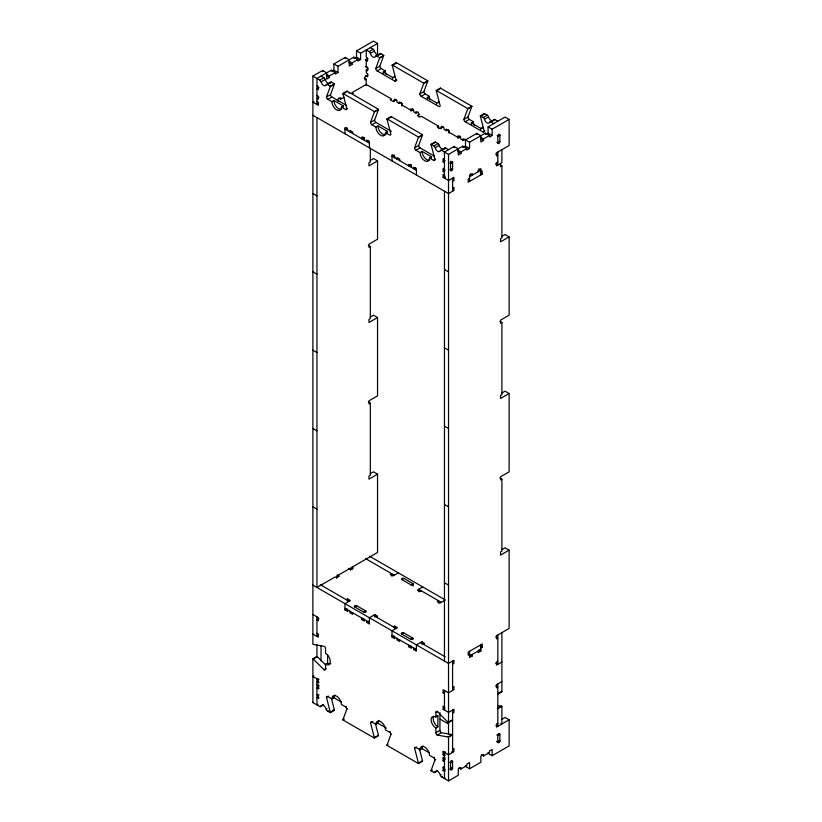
<?xml version="1.0" encoding="UTF-8"?>
<svg xmlns="http://www.w3.org/2000/svg" width="822" height="822" viewBox="0 0 822 822"><rect width="100%" height="100%" fill="white"/><g stroke="black" fill="none" stroke-linecap="round" stroke-linejoin="round"><path stroke-width="1.23" d="M331.903 101.671L333.938 100.5L343.432 105.987L341.397 107.158A6.71 3.874 60 0 1 336.65 109.901A6.71 3.874 60 0 1 331.903 101.671L327.824 99.328A1.921 1.11 60 0 1 326.468 96.975L330.29 86.577A1.921 1.11 60 0 0 330.352 86.166L334.42 83.813L331.554 82.159A1.921 1.11 60 0 0 330.28 82.467A3.833 2.219 60 0 1 327.721 83.084A3.833 2.219 60 0 1 325.163 79.518A1.921 1.11 60 0 0 323.889 77.73L321.022 76.076M326.468 96.975L330.536 94.622L334.359 84.224A1.921 1.11 60 0 0 334.42 83.813M396.779 79.878L394.745 81.049L377.113 70.877A1.921 1.11 60 0 1 375.757 68.524L379.579 58.126A1.921 1.11 60 0 0 379.63 57.704L383.699 55.362L380.843 53.707A1.921 1.11 60 0 0 379.558 54.016A3.833 2.219 60 0 1 377 54.622A3.833 2.219 60 0 1 374.452 51.056A1.921 1.11 60 0 0 373.167 49.279L370.311 47.625M375.757 68.524L379.826 66.171L383.648 55.773A1.921 1.11 60 0 0 383.699 55.362M375.962 127.112L377.997 125.941L387.491 131.417L385.456 132.599A6.71 3.874 60 0 1 380.709 135.332A6.71 3.874 60 0 1 375.962 127.112L371.893 124.759A1.921 1.11 60 0 1 370.537 122.416L374.349 112.018A1.921 1.11 60 0 0 374.411 111.597L378.48 109.254L347.007 91.088L342.938 93.431A1.921 1.11 60 0 0 343 93.914L346.822 108.72A1.921 1.11 60 0 1 345.466 109.511L341.397 107.158M370.537 122.416L374.606 120.063L378.418 109.665A1.921 1.11 60 0 0 378.48 109.254M484.898 130.76L482.863 131.931L465.231 121.748A1.921 1.11 60 0 1 463.875 119.396L467.944 117.053L471.766 106.654A1.921 1.11 60 0 0 471.828 106.233L440.356 88.067L436.287 90.42A1.921 1.11 60 0 0 436.338 90.903L440.16 105.709A1.921 1.11 60 0 1 438.804 106.49L421.172 96.308A1.921 1.11 60 0 1 419.816 93.965L423.638 83.567A1.921 1.11 60 0 0 423.69 83.145L427.759 80.803L396.296 62.626L392.228 64.979A1.921 1.11 60 0 0 392.279 65.462L396.101 80.268A1.921 1.11 60 0 1 394.745 81.049M419.816 93.965L423.885 91.612L427.707 81.214A1.921 1.11 60 0 0 427.759 80.803M420.021 152.553L422.056 151.382L431.55 156.858L429.516 158.03A6.71 3.874 60 0 1 424.769 160.773A6.71 3.874 60 0 1 420.021 152.553L415.953 150.2A1.921 1.11 60 0 1 414.596 147.857L418.419 137.459A1.921 1.11 60 0 0 418.47 137.038L422.539 134.685L391.077 116.519L386.998 118.871A1.921 1.11 60 0 0 387.059 119.354L390.882 134.161A1.921 1.11 60 0 1 389.525 134.942L385.456 132.599M414.596 147.857L418.665 145.504L422.487 135.106A1.921 1.11 60 0 0 422.539 134.685M463.875 119.396L467.697 108.997A1.921 1.11 60 0 0 467.759 108.586L471.828 106.233M375.562 724.172L378.418 735.279A1.921 1.11 60 0 1 378.48 735.762L374.411 738.105L342.938 719.938A1.921 1.11 60 0 1 343 719.527L346.822 709.129L347.583 708.687M419.384 748.688L422.487 760.72A1.921 1.11 60 0 1 422.539 761.203L418.47 763.546L386.998 745.379A1.921 1.11 60 0 1 387.059 744.968L390.882 734.57L391.642 734.128M458.923 767.851L460.957 769.022L460.957 767.46L458.244 769.022L458.244 775.29L448.524 780.9L441.599 776.903A1.921 1.11 60 0 1 440.315 775.115A3.833 2.219 60 0 0 437.756 771.55A3.833 2.219 60 0 0 435.208 772.166A1.921 1.11 60 0 1 433.924 772.464L431.067 770.82A1.921 1.11 60 0 1 431.118 770.399L434.941 760.001L435.701 759.559M499.612 741.793L499.468 742.019A1.675 0.966 -60 0 1 498.276 742.749L498.111 742.728A1.099 0.637 -60 0 1 497.803 742.204L497.813 735.474A1.439 0.832 -60 0 1 498.831 733.717A1.439 0.832 -60 0 1 499.848 734.303L499.848 741.023A1.099 0.637 -60 0 1 499.612 741.793M325.533 664.782L317.343 656.747A1.921 1.11 60 0 0 316.953 656.459L312.884 658.812A1.921 1.11 60 0 1 313.274 659.1L324.187 669.817A1.921 1.11 60 0 0 325.543 669.036L325.543 664.33A6.71 3.874 60 0 0 330.29 661.587A6.71 3.874 60 0 0 325.543 653.367L325.543 648.671A1.921 1.11 60 0 0 324.187 646.318L313.274 644.427A1.921 1.11 60 0 1 312.884 644.273L312.884 76.076L322.604 70.466L326.673 72.819L326.673 79.087L329.386 77.515L329.386 75.953L335.263 72.552L335.263 74.124L337.976 72.552L337.976 66.294L333.907 63.941L333.907 70.209L337.976 72.552M333.907 63.941L345.209 57.417L349.278 59.759L349.278 66.027L351.991 64.465L351.991 62.893L357.878 59.503L357.878 61.075L360.591 59.503L360.591 53.235L377.545 43.453L377.545 54.869M360.591 59.503L356.522 57.15L356.522 50.892L373.476 41.1L377.545 43.453M335.263 72.552L331.194 70.209L316.953 78.429L316.953 104.538L318.648 103.551M337.976 66.294L353.799 57.15L357.878 59.503M332.386 71.082L333.907 70.209M354.652 58.228L356.522 57.15M312.884 76.076L319.82 80.083L323.889 77.73M365.42 59.944L367.598 61.198L367.598 58.064L366.242 57.283L366.242 49.978L369.099 51.632L373.167 49.279M319.82 80.083A1.921 1.11 60 0 1 321.094 81.861L325.163 79.518M369.099 51.632A1.921 1.11 60 0 1 370.373 53.409L374.452 51.056M318.987 87.697L316.953 88.868L318.309 89.649L318.309 86.526L316.953 85.735M321.094 81.861A3.833 2.219 60 0 0 323.652 85.426A3.833 2.219 60 0 0 326.211 84.82L330.28 82.467M370.373 53.409A3.833 2.219 60 0 0 372.931 56.975A3.833 2.219 60 0 0 375.49 56.358L379.558 54.016M326.211 84.82A1.921 1.11 60 0 1 327.485 84.512L331.554 82.159M375.49 56.358A1.921 1.11 60 0 1 376.774 56.06L380.843 53.707M330.29 86.577L334.359 84.224M379.579 58.126L383.648 55.773M318.987 97.356L316.953 98.527L318.309 99.308L318.309 96.184L316.953 95.393M365.42 75.614L367.598 76.867L367.598 73.733L366.242 72.953L366.242 70.076L368.277 68.904M313.901 101.599L312.884 102.185L318.309 105.319L318.309 102.185L316.953 101.404M368.05 75.038L364.886 76.867L364.886 79.991L366.242 79.21L366.242 85.58M327.824 99.328L331.903 96.975L346.226 105.247M377.113 70.877L381.182 68.524L385.251 70.877A6.71 3.874 60 0 0 386.042 74.35M343 93.914L347.069 91.561A1.921 1.11 60 0 1 347.007 91.088M392.279 65.462L396.348 63.109A1.921 1.11 60 0 1 396.296 62.626M383.329 73.302A6.71 3.874 60 0 1 383.216 72.048L385.251 70.877M348.949 92.845L349.288 93.235M338.664 98.003L340.698 99.174L344.007 97.263M392.597 78.655A6.71 3.874 60 0 0 392.711 77.525L394.745 76.354A6.71 3.874 60 0 1 394.632 77.484M345.466 109.511L347.5 108.329M374.349 112.018L378.418 109.665M423.638 83.567L427.707 81.214M347.161 127.821L344.983 129.075L369.407 143.172M396.173 99.524L392.916 101.404L390.203 99.832L391.56 99.051L366.242 84.43L351.991 92.66L353.347 93.441M394.272 101.558L394.272 99.051L396.985 100.613L396.985 102.185L399.245 103.49L401.28 102.318M371.893 124.759L375.962 122.416L391.385 131.325M421.172 96.308L425.241 93.965L429.31 96.308A6.71 3.874 60 0 0 430.101 99.791M387.059 119.354L391.128 117.001A1.921 1.11 60 0 1 391.077 116.519M436.338 90.903L440.407 88.55A1.921 1.11 60 0 1 440.356 88.067M427.389 98.743A6.71 3.874 60 0 1 427.276 97.489L429.31 96.308M363.756 137.551L361.721 138.733L361.721 137.161L364.434 138.733L364.434 140.295M368.729 140.428L366.694 141.6L366.694 140.038L369.407 141.6L369.407 147.868M411 111.217L411 108.71L413.713 110.271L413.713 111.843L415.973 113.148L418.008 111.977M436.657 104.096A6.71 3.874 60 0 0 436.77 102.966L438.804 101.794A6.71 3.874 60 0 1 438.691 102.914M419.497 114.248L417.329 115.501L420.042 117.063L421.398 116.282L438.578 126.198L438.578 128.551M312.884 193.55L316.973 195.883M370.26 160.424L373.476 158.574L377.545 160.917L377.545 239.233L368.975 244.185L368.975 247.309L370.332 246.528L370.332 318.576L368.975 319.357L368.975 322.491L377.545 317.549L377.545 395.865L368.975 400.807L368.975 403.941L370.332 403.16L370.332 475.208L368.975 475.989L368.975 479.123L377.545 474.171L377.545 552.487L351.991 567.231L351.991 569.584M377.545 160.917L368.975 165.869L368.975 162.735L370.332 161.955L370.332 148.052M418.419 137.459L422.487 135.106M467.697 108.997L471.766 106.654M438.578 126.198L437.222 126.978L439.934 128.551L443.192 126.67M394.18 154.968L392.012 156.221L416.425 170.318M441.291 128.705L441.291 126.198L444.003 127.77L444.003 129.331L446.264 130.636L448.298 129.465M415.953 150.2L420.021 147.857L434.345 156.129M465.231 121.748L469.3 119.396L473.369 121.748A6.71 3.874 60 0 0 474.16 125.232M429.516 158.03L433.584 160.382A1.921 1.11 60 0 0 434.941 159.602L431.118 144.785A1.921 1.11 60 0 1 431.067 144.312L435.136 141.959L437.992 143.614A1.921 1.11 60 0 1 439.277 145.391A3.833 2.219 60 0 0 442.606 149.275M482.863 131.931A1.921 1.11 60 0 0 484.22 131.15L480.408 116.334A1.921 1.11 60 0 1 480.346 115.851L484.415 113.508L487.282 115.162A1.921 1.11 60 0 1 488.556 116.94A3.833 2.219 60 0 0 491.114 120.505A3.833 2.219 60 0 0 493.673 119.899A1.921 1.11 60 0 1 494.947 119.591L497.813 121.235M431.118 144.785L435.187 142.442A1.921 1.11 60 0 1 435.136 141.959M480.408 116.334L484.477 113.991A1.921 1.11 60 0 1 484.415 113.508M471.448 124.184A6.71 3.874 60 0 1 471.335 122.92L473.369 121.748M431.067 144.312L433.924 145.956L437.992 143.614M480.346 115.851L483.213 117.505L487.282 115.162M433.924 145.956A1.921 1.11 60 0 1 435.208 147.744L439.277 145.391M483.213 117.505A1.921 1.11 60 0 1 484.487 119.293L488.556 116.94M410.774 164.708L408.74 165.88L408.74 164.308L411.452 165.88L411.452 167.441M435.208 147.744A3.833 2.219 60 0 0 437.756 151.31A3.833 2.219 60 0 0 440.315 150.693L444.383 148.35A1.921 1.11 60 0 1 445.668 148.042L448.524 149.696M484.487 119.293A3.833 2.219 60 0 0 487.045 122.858A3.833 2.219 60 0 0 489.604 122.242L493.673 119.899M440.315 150.693A1.921 1.11 60 0 1 441.599 150.395L445.668 148.042M489.604 122.242A1.921 1.11 60 0 1 490.878 121.933L494.947 119.591M480.716 129.537A6.71 3.874 60 0 0 480.829 128.407L482.863 127.235A6.71 3.874 60 0 1 482.75 128.355M415.747 167.575L413.713 168.746L413.713 167.185L416.425 168.746L416.425 175.014M458.018 138.363L458.018 135.856L460.731 137.428L460.731 138.99L462.992 140.295L465.026 139.124M469.557 148.515L465.478 146.172L465.478 139.904L469.557 142.257L469.557 148.515L466.834 150.087L466.834 148.515L460.957 151.916L460.957 153.478L458.244 155.039L458.244 148.782L454.176 146.429L444.455 152.039L444.455 178.148L445.473 177.562M465.478 139.904L476.791 133.38L480.86 135.722L480.86 141.99L483.572 140.428L483.572 138.856L489.45 135.466L489.45 137.038L492.162 135.466L492.162 129.198L509.116 119.416L509.116 145.515L496.457 152.83L496.457 155.954L497.813 155.173L495.779 154.002M492.162 135.466L488.093 133.113L488.093 126.855L505.047 117.063L509.116 119.416M433.584 160.382L435.619 159.211M441.599 150.395L448.524 154.392L462.765 146.172L466.834 148.515M469.557 142.257L485.381 133.113L489.45 135.466M463.279 147.446L465.478 146.172M485.884 134.387L488.093 133.113M444.455 159.355L443.099 158.564L443.099 161.698L445.134 160.526M450.559 163.66L452.593 162.489L450.425 161.235M497.813 136.38L499.848 135.209M444.455 169.013L443.099 168.222L443.099 171.356L445.134 170.185M444.455 175.014L443.099 174.233L443.099 177.367L445.134 176.185M452.593 181.282L453.95 180.501L453.95 177.367L448.524 180.501L443.099 177.367M469.557 176.709L480.86 170.185L478.681 168.931M452.593 188.063L453.95 187.282L453.95 190.416L448.524 193.55L312.884 115.234M469.557 178.271L468.201 179.052L468.201 182.186L482.226 174.1L482.226 170.966L480.87 171.747M497.813 161.965L496.457 162.746L496.457 165.88L501.882 162.746L501.882 149.696M312.884 271.866L316.973 274.199M495.779 636.937L497.813 638.108L496.457 638.889L496.457 635.755L509.116 628.45L509.116 550.134L500.547 555.086L500.547 551.952L501.903 551.172L501.903 479.123L500.547 479.904L500.547 476.77L509.116 471.828L509.116 393.512L500.547 398.454L500.547 395.32L501.903 394.539L501.903 322.491L500.547 323.272L500.547 320.148L509.116 315.196L509.116 236.88L500.547 241.832L500.547 238.699L501.903 237.918L501.903 165.869L500.547 166.65L500.547 163.516M444.455 269.513L448.545 271.846M501.831 236.387L505.047 234.537L509.116 236.88M312.884 350.172L316.973 352.515M370.26 317.056L373.476 315.196L377.545 317.549M444.455 347.829L448.545 350.162M312.884 428.488L316.973 430.831M444.455 426.135L448.545 428.478M501.831 393.019L505.047 391.159L509.116 393.512M312.884 506.804L316.973 509.137M370.26 473.678L373.476 471.828L377.545 474.171M444.455 504.451L448.545 506.794M346.339 599.731L347.696 598.95L350.408 600.522L344.983 603.656L344.983 609.914L347.696 611.486L347.696 609.914M318.987 618.791L316.953 619.963L318.309 620.754L318.309 617.62L312.884 614.486M398.341 572.852L392.916 575.986L390.203 574.414L391.56 573.633L391.56 575.986M344.983 609.914L347.018 608.742M354.714 606.913L356.748 605.742L365.79 610.962A1.439 0.832 0 0 1 365.79 612.133A1.439 0.832 0 0 1 363.756 612.133L354.714 606.913A1.439 0.832 0 0 1 354.714 605.742A1.439 0.832 0 0 1 356.748 605.742M401.958 579.633L403.992 578.462L413.034 583.682A1.439 0.832 0 0 1 413.034 584.853A1.439 0.832 0 0 1 411 584.853L401.958 579.633A1.439 0.832 0 0 1 401.958 578.462A1.439 0.832 0 0 1 403.992 578.462M363.756 612.133L365.79 610.962M411 584.853L413.034 583.682L413.034 586.035M361.721 618.01L361.721 619.572L363.756 618.401M376.188 616.962L377.545 616.181L374.832 614.62L369.407 617.743L369.407 624.011L366.694 622.449L366.694 620.877M422.755 586.949L417.329 590.073L420.042 591.645L421.398 590.864M366.694 622.449L368.729 621.268M444.455 582.767L448.545 585.1M501.831 549.641L505.047 547.791L509.116 550.134M313.274 659.1L317.343 656.747M325.543 664.33L327.577 663.159A6.71 3.874 60 0 0 330.752 663.59M393.368 626.888L394.724 626.097L397.437 627.669L392.012 630.803L392.012 637.06L394.724 638.632L394.724 637.06M313.901 675.9L312.884 676.485L318.309 679.619L319.07 679.178M324.187 669.817L326.221 668.635M317.97 678.242L316.953 678.828L316.953 704.937L318.165 704.238M392.012 637.06L394.046 635.889M318.484 681.089L316.953 681.962L318.309 682.753L319.07 682.311M401.732 634.06L403.766 632.889L412.808 638.108A1.439 0.832 0 0 1 412.808 639.28A1.439 0.832 0 0 1 410.774 639.28L401.732 634.06A1.439 0.832 0 0 1 401.732 632.889A1.439 0.832 0 0 1 403.766 632.889M317.97 684.253L316.953 684.839L318.309 685.62L319.07 685.178M318.987 686.791L316.953 687.973L318.309 688.754L319.07 688.312M410.774 639.28L412.808 638.108M316.953 694.498L318.309 695.278L319.07 694.837M318.484 696.748L316.953 697.631L318.309 698.412L319.07 697.97M408.74 645.157L408.74 646.719L410.774 645.547M312.884 658.812L312.884 702.584L313.49 702.235M423.207 644.109L424.563 643.328L421.85 641.766L416.425 644.9L416.425 651.158L413.713 649.596L413.713 648.024M331.492 698.731L334.359 709.838A1.921 1.11 60 0 1 334.42 710.321L330.352 712.674A1.921 1.11 60 0 0 330.29 712.191L326.468 697.375L328.595 696.152M413.713 649.596L415.747 648.424M326.468 697.375A1.921 1.11 60 0 1 327.824 696.594L331.903 698.947L333.938 697.775A6.71 3.874 60 0 1 334.924 694.991M312.884 702.584L319.82 706.591L322.871 704.824M319.82 706.591A1.921 1.11 60 0 0 321.094 706.283L323.642 704.814M321.094 706.283A3.833 2.219 60 0 1 323.652 705.666A3.833 2.219 60 0 1 326.211 709.232L326.971 708.8M326.211 709.232A1.921 1.11 60 0 0 327.485 711.02L328.255 710.578M330.29 712.191L334.359 709.838M331.903 698.947A6.71 3.874 60 0 1 336.65 696.203A6.71 3.874 60 0 1 341.397 704.423L345.466 706.776L346.226 706.334M343 719.527L344.017 718.942M342.938 719.938L343.956 719.353M452.593 664.217L453.95 663.426L453.95 660.302L448.524 663.426L312.884 585.12M469.557 654.415L468.201 655.206L468.201 652.072L482.226 643.975L482.226 647.109L480.87 647.89M469.557 655.987L480.86 649.462M472.28 654.415L472.28 655.987L469.557 657.549L469.557 651.291M480.86 644.767L480.87 651.024L478.157 652.586L478.157 651.024M374.411 738.105A1.921 1.11 60 0 0 374.349 737.632L370.537 722.815L372.818 721.5M370.537 722.815A1.921 1.11 60 0 1 371.893 722.035L375.962 724.388L377.997 723.206A6.71 3.874 60 0 1 378.983 720.432M452.593 687.315L453.95 686.534L453.95 689.668L448.524 692.802L443.099 689.668L443.099 692.802L445.134 691.621M497.813 661.207L496.457 661.998L496.457 665.132L501.882 661.998M374.349 737.632L378.418 735.279M375.962 724.388A6.71 3.874 60 0 1 380.709 721.644A6.71 3.874 60 0 1 385.456 729.864L389.525 732.217L390.286 731.775M437.222 735.074L441.291 732.721L452.213 734.611A1.921 1.11 60 0 1 452.593 734.776L448.524 737.129A1.921 1.11 60 0 0 448.144 736.964L437.222 735.074A1.921 1.11 60 0 1 435.865 732.721L435.865 728.025A6.71 3.874 60 0 1 431.118 719.805A6.71 3.874 60 0 1 435.865 717.061L435.865 712.366L437.9 711.184M444.455 706.889L443.099 706.108L443.099 709.242L445.134 708.071M387.059 744.968L387.82 744.527M386.998 745.379L387.768 744.938M435.865 717.061L437.9 715.89L437.9 726.854L435.865 728.025M501.882 681.572L496.457 684.705L496.457 687.839L497.813 687.058L495.779 685.877M452.593 713.157L453.95 712.376L453.95 709.242L448.524 712.376L443.099 709.242M448.144 722.291L452.213 719.949A1.921 1.11 60 0 0 452.593 720.236L448.524 722.579A1.921 1.11 60 0 1 448.144 722.291L437.222 711.585A1.921 1.11 60 0 0 435.865 712.366M501.882 691.785L497.813 694.128A1.921 1.11 60 0 1 497.423 693.84L501.492 691.487A1.921 1.11 60 0 0 501.882 691.785L501.882 632.632M435.865 732.721L439.934 730.378L439.934 712.561M418.47 763.546A1.921 1.11 60 0 0 418.419 763.063L414.596 748.256L416.713 747.034M414.596 748.256A1.921 1.11 60 0 1 415.953 747.475L420.021 749.818L422.056 748.647A6.71 3.874 60 0 1 423.042 745.873M448.144 736.964L452.213 734.611M501.882 706.324A1.921 1.11 60 0 0 501.492 706.16L497.423 708.513A1.921 1.11 60 0 1 497.813 708.667L501.882 706.324L501.882 723.997L500.865 723.401M418.419 763.063L422.487 760.72M445.226 755.141L444.455 755.582L443.099 754.791L443.099 751.668L443.87 751.226M420.021 749.818A6.71 3.874 60 0 1 424.769 747.085A6.71 3.874 60 0 1 429.516 755.305L433.584 757.658L434.345 757.216M445.473 751.863L444.455 752.449L444.455 778.547L445.226 778.105M501.882 719.291L505.047 717.462L509.116 719.815L509.116 745.924L492.162 755.706L488.093 753.363L488.093 752.582M443.099 754.791L445.134 753.62M452.593 749.315L453.95 748.534L453.95 751.668L448.524 754.791L443.099 751.668M497.813 723.206L496.457 723.997L496.457 727.121L509.116 719.815M444.455 761.583L443.099 760.802L443.099 757.668L443.87 757.226M445.226 758.007L444.455 758.449L443.099 757.668M443.099 760.802L445.134 759.62M431.118 770.399L431.879 769.957M431.067 770.82L432.084 770.235M433.924 772.464L437.232 770.563M445.226 770.8L444.455 771.242L443.099 770.461L443.099 767.327L443.87 766.885M435.208 772.166L437.746 770.697M443.099 770.461L445.134 769.279M440.315 775.115L441.085 774.673M450.559 769.279L452.593 768.108L451.576 767.522M499.848 740.828L497.813 742.009L496.796 741.413M441.599 776.903L442.616 776.307M460.957 769.022L466.834 765.631L466.834 764.059L469.557 762.497L469.557 768.765L465.478 766.412L465.478 765.631M481.538 754.791L483.572 755.973L489.45 752.572L489.45 751.01L492.162 749.448L492.162 755.706M469.557 768.765L480.86 762.241L480.86 755.973L483.572 754.401L483.572 755.973M497.855 705.533L501.492 706.16M376.774 56.06L379.63 57.704M392.228 64.979L423.69 83.145M436.287 90.42L467.759 108.586M490.878 121.933L493.745 123.588M356.522 50.892L360.591 53.235M488.093 126.855L492.162 129.198M498.574 134.274L499.848 135.014L499.848 141.733A1.439 0.832 -60 0 1 498.831 143.49A1.439 0.832 -60 0 1 497.813 142.905L496.796 142.319M365.471 59.78L366.242 60.222L366.242 66.942A1.439 0.832 -60 0 0 366.776 67.671A1.439 0.832 -60 0 0 367.814 67.014M497.053 135.743L497.813 136.185L497.813 142.905L499.848 141.733L499.088 141.292M383.216 72.048L392.711 77.525M427.276 97.489L436.77 102.966M471.335 122.92L480.829 128.407M365.42 66.469L367.598 67.723L367.598 70.856L366.242 70.076M348.939 61.136L351.991 62.893M480.521 137.099L483.572 138.856M348.939 62.698L351.991 64.465M480.521 138.661L483.572 140.428M364.208 78.039L366.242 79.21M412.469 108.771L413.034 109.1M459.488 135.928L460.053 136.246M465.704 140.295L462.992 138.733L462.992 140.295M499.868 164.688L501.903 165.869M495.594 163.814L497.813 165.099L497.813 152.039M326.334 74.186L329.386 75.953M457.905 150.149L460.957 151.916M326.334 75.758L329.386 77.515M457.905 151.721L460.957 153.478M327.485 84.512L330.352 86.166M342.938 93.431L374.411 111.597M386.998 118.871L418.47 137.038M480.192 172.918L482.226 174.1M451.329 161.554L452.593 162.294L452.593 169.013A1.439 0.832 -60 0 1 451.576 170.77A1.439 0.832 -60 0 1 450.559 170.185L449.798 169.743M470.235 173.966L472.28 175.137L472.28 173.576L469.557 175.137L469.557 181.405M449.798 163.023L450.559 163.465L450.559 170.185L452.593 169.013L451.833 168.572M337.164 100.274L339.332 101.527M443.099 161.698L444.455 162.489M443.099 171.356L444.455 172.147M362.625 136.904L363.19 137.233M368.297 245.357L370.332 246.528M499.868 321.32L501.903 322.491M368.297 401.979L370.332 403.16M499.868 477.942L501.903 479.123M369.561 556.227L445.36 599.998L439.934 603.132L437.222 601.56L438.578 600.779L438.578 603.132M365.492 558.58L394.272 575.194M441.291 602.341L418.686 589.292L418.686 591.799M351.991 567.231L353.347 568.023L350.634 569.584L348.466 568.331M480.192 645.938L482.226 647.109M478.836 649.853L480.87 651.024M495.645 663.087L497.813 664.34L497.813 634.974M337.164 574.855L339.332 576.109L336.619 577.681L335.263 576.89L316.953 587.463L316.973 117.577M470.235 654.805L472.28 655.987M320.272 584.689L349.052 601.303M373.476 615.401L396.081 628.45M420.494 642.547L445.226 656.829M344.983 608.352L369.407 622.449M392.012 635.498L416.425 649.596M361.721 619.572L364.434 621.144L364.434 619.572M408.74 646.719L411.452 648.291L411.452 646.719M443.099 692.802L444.455 693.583M496.118 725.364L497.813 726.34L497.813 683.925M498.574 733.573L499.848 734.303L497.813 735.474L496.796 734.889M316.953 633.279L318.309 634.06L318.309 637.194L312.884 634.06M499.088 740.581L499.848 741.023M496.796 741.608L497.813 742.194M440.222 719.199L448.082 723.74M451.576 751.863L452.593 752.449L452.593 710.023M451.073 760.699L452.593 761.583L452.593 768.303A1.099 0.637 -60 0 1 452.367 769.073L452.213 769.3A1.675 0.966 -60 0 1 451.031 770.029L450.867 770.009A1.099 0.637 -60 0 1 450.559 769.474L450.559 762.754A1.439 0.832 -60 0 1 451.576 760.997A1.439 0.832 -60 0 1 452.593 761.583L450.559 762.754L449.798 762.313M333.938 697.775L341.315 702.039M377.997 723.206L386.432 728.087M422.056 748.647L429.444 752.911M451.576 767.717L452.593 768.303M449.798 769.032L450.559 769.474M443.099 767.327L444.455 768.108M333.342 709.705L334.42 710.321M327.485 711.02L330.352 712.674M485.381 133.113L485.381 134.387M480.86 174.881L480.87 168.613L478.157 170.175L478.157 171.747M476.791 133.38L476.791 134.551M462.765 146.172L462.765 147.148M454.176 146.429L454.176 147.6M452.593 178.148L452.593 191.197M452.593 661.083L452.593 690.449M448.976 133.143L448.976 130.636L446.264 129.075L446.264 130.636M448.524 154.392L448.524 734.498M448.524 737.129L448.524 780.9M444.476 191.187L444.455 661.083M444.455 690.449L444.455 710.023M421.85 641.766L421.85 644.109M418.686 116.909L418.686 113.148L415.973 111.587L415.973 113.148M401.958 105.997L401.958 103.49L399.245 101.928L399.245 103.49M399.698 160.66L399.698 159.088L396.985 157.526L396.985 159.088M399.698 639.937L399.698 641.499L396.985 639.937L396.985 638.365M394.724 157.783L394.724 156.221L392.012 154.649L392.012 160.917M394.724 626.097L394.724 628.45M374.832 614.62L374.832 616.962M353.799 57.15L353.799 58.136M352.669 133.513L352.669 131.941L349.956 130.379L349.956 131.941M352.669 612.791L352.669 614.353L349.956 612.791L349.956 611.219M350.645 570.098L350.645 568.012L336.63 576.109L336.63 578.195M347.696 130.636L347.696 129.075L344.983 127.502L344.983 133.77M347.696 598.95L347.696 601.303M345.209 57.417L345.209 58.588M340.698 99.174L340.698 97.613L337.986 99.174L337.986 100.746M331.194 70.209L331.194 71.185M327.577 654.774L327.577 663.159M322.604 70.466L322.604 71.637M322.378 584.339L322.378 585.315M321.022 645.928L321.022 660.888M318.309 679.619L318.309 682.753M318.309 685.62L318.309 688.754M318.309 695.278L318.309 698.412M316.953 616.839L316.953 636.413M316.953 644.818L316.953 657.292M441.291 732.721A1.921 1.11 60 0 1 439.934 730.378M437.9 726.854A6.71 3.874 60 0 1 433.677 716.424M436.872 715.428A6.71 3.874 60 0 1 437.9 715.89M345.466 706.776A1.921 1.11 60 0 1 346.822 709.129M389.525 732.217A1.921 1.11 60 0 1 390.882 734.57M433.584 757.658A1.921 1.11 60 0 1 434.941 760.001M331.903 96.975A1.921 1.11 60 0 1 330.536 94.622M375.962 122.416A1.921 1.11 60 0 1 374.606 120.063M420.021 147.857A1.921 1.11 60 0 1 418.665 145.504M444.383 148.35A3.833 2.219 60 0 1 443.623 149.214M429.567 160.167A6.71 3.874 60 0 1 424.635 157.742A6.71 3.874 60 0 1 422.056 151.382M431.55 156.858A6.71 3.874 60 0 1 431.437 157.988M386.032 134.531A6.71 3.874 60 0 1 380.884 132.65A6.71 3.874 60 0 1 377.997 125.941M387.491 131.417A6.71 3.874 60 0 1 387.378 132.548M341.438 109.295A6.71 3.874 60 0 1 336.506 106.86A6.71 3.874 60 0 1 333.938 100.5M343.432 105.987A6.71 3.874 60 0 1 343.319 107.107M366.232 60.222A1.099 0.637 -60 0 1 366.468 59.461L366.704 59.122A1.675 0.966 -60 0 1 367.804 58.496M497.803 136.185A1.099 0.637 -60 0 1 498.05 135.425L498.276 135.085A1.675 0.966 -60 0 1 499.468 134.459L499.612 134.51A1.099 0.637 -60 0 1 499.848 135.014M450.559 163.465A1.099 0.637 -60 0 1 450.795 162.694L451.031 162.366A1.675 0.966 -60 0 1 452.213 161.739L452.367 161.79A1.099 0.637 -60 0 1 452.603 162.294M381.182 68.524A1.921 1.11 60 0 1 379.826 66.171M425.241 93.965A1.921 1.11 60 0 1 423.885 91.612M469.3 119.396A1.921 1.11 60 0 1 467.944 117.053M364.619 137.798A1.439 0.832 0 0 1 364.074 137.695M411.36 164.903A1.439 0.832 0 0 1 410.979 164.801M402.4 103.706A1.439 0.832 0 0 0 401.958 105.052L411 110.271A1.439 0.832 0 0 0 412.5 110.477A1.439 0.832 0 0 0 413.445 109.778M449.182 130.934A1.439 0.832 0 0 0 448.976 132.208L458.018 137.428A1.439 0.832 0 0 0 459.59 137.603A1.439 0.832 0 0 0 460.474 136.842"/></g></svg>
